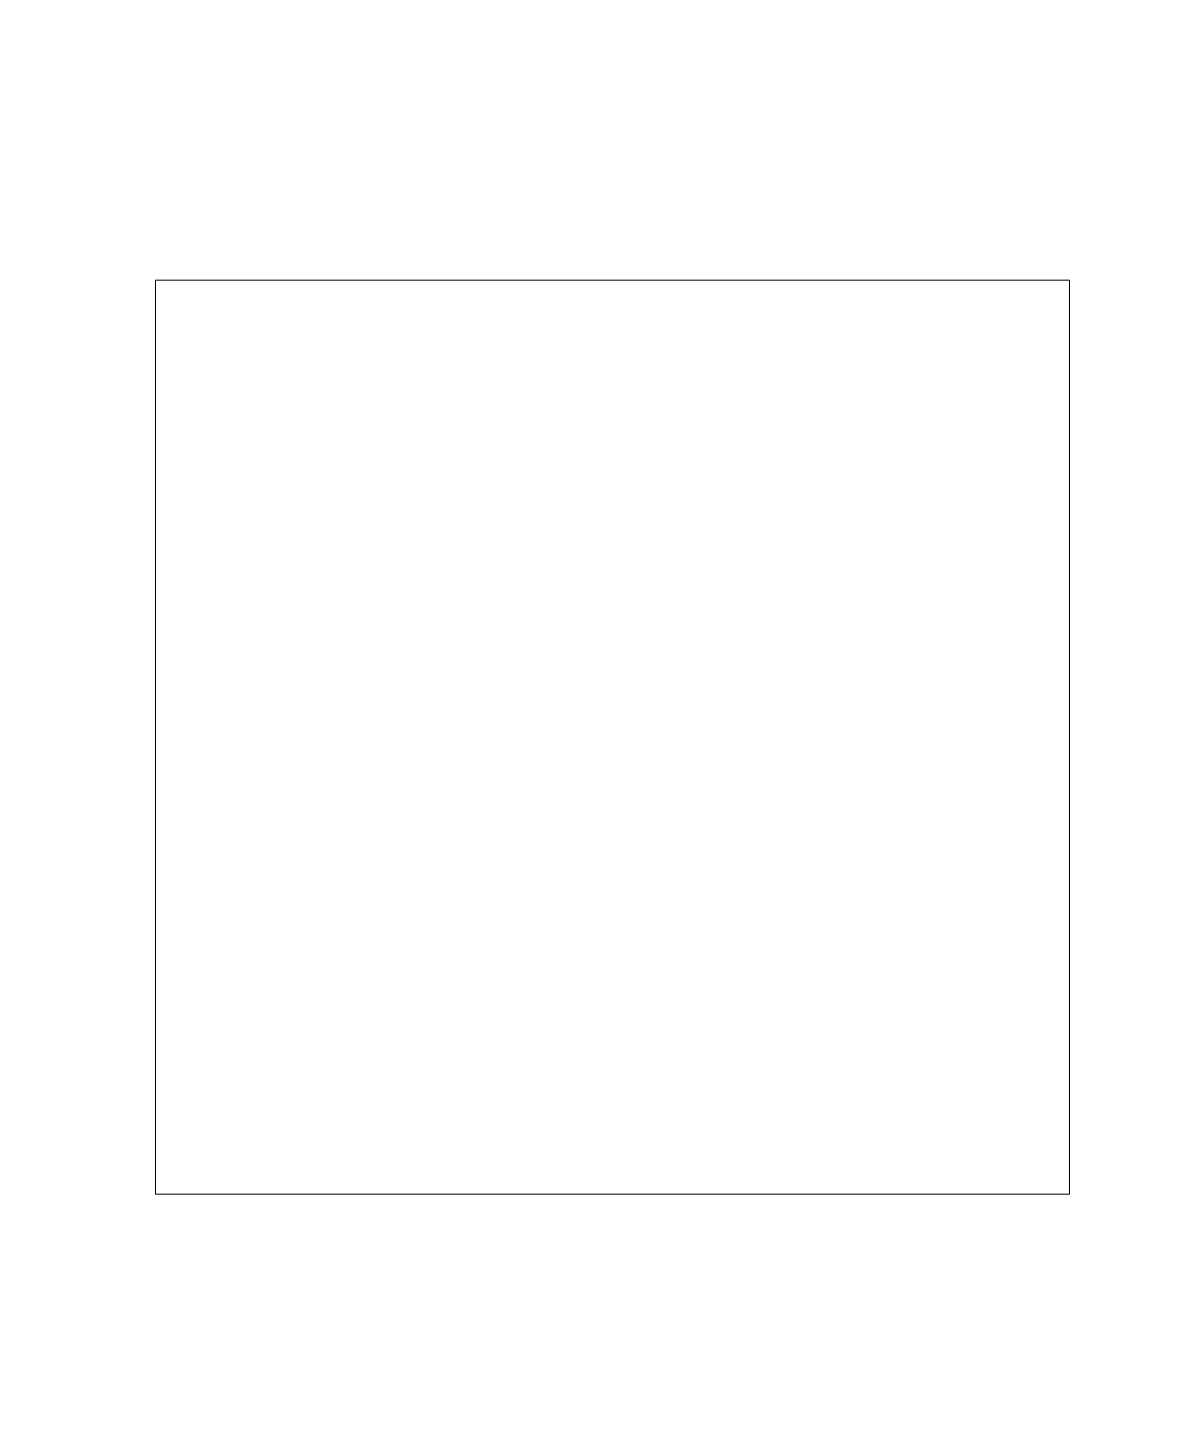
# Model space of a CAD drawing. Header units: centimetres. Extents: x -27.4 to 27.4, y -38.2 to 38.3.
# Drawn here: x 14.881 to 16.257, y 24.076 to 25.744 of the extents above; entities that cross this region are included whole.
import ezdxf

# ---------------------------------------------------------------- set-up
doc = ezdxf.new("R2010")
doc.units = ezdxf.units.CM
doc.header["$MEASUREMENT"] = 0
doc.layers.add('layer 1', color=7, linetype='Continuous')

msp = doc.modelspace()

# ---------------------------------------------------------------- linework, layer by layer
at = {"layer": 'layer 1', "color": 1, "lineweight": 9}
for points, knots in [([(21.29413, 32.81385), (21.29413, 32.81385), (17.84623, 32.81385), (17.84623, 32.81385), (17.84623, 32.81385), (17.84623, 32.81385), (17.84623, 32.81027), (17.84623, 32.81027), (17.84623, 32.81027), (17.84623, 32.81027), (15.16218, 32.81027), (15.16218, 32.81027), (15.16218, 32.81027), (15.16218, 32.81027), (15.16218, 33.41023), (15.16218, 33.41023), (15.16218, 33.41023), (15.16218, 33.41023), (15.83521, 33.41023), (15.83521, 33.41023), (15.83521, 33.41023), (15.83521, 33.41023), (15.83521, 37.72401), (15.83521, 37.72401), (15.83521, 37.72401), (15.83521, 37.72401), (9.09812, 37.72401), (9.09812, 37.72401), (9.09812, 37.72401), (9.09812, 37.72401), (9.09812, 37.12421), (9.09812, 37.12421), (9.09812, 37.12421), (9.09812, 37.12421), (9.71338, 37.12421), (9.71338, 37.12421), (9.71338, 37.12421), (9.71338, 37.12421), (9.71338, 37.12925), (9.71338, 37.12925), (9.71338, 37.12925), (9.71338, 37.12925), (11.16263, 37.12925), (11.16263, 37.12925), (11.16263, 37.12925), (11.16263, 37.12925), (11.16263, 36.52941), (11.16263, 36.52941), (11.16263, 36.52941), (11.16263, 36.52941), (9.71338, 36.52941), (9.71338, 36.52941), (9.71338, 36.52941), (9.71338, 36.52941), (9.71338, 19.19333), (9.71338, 19.19333), (9.71338, 19.19333), (9.71338, 19.19333), (11.16263, 19.19333), (11.16263, 19.19333), (11.16263, 19.19333), (11.16263, 19.19333), (11.16263, 18.59336), (11.16263, 18.59336), (11.16263, 18.59336), (11.16263, 18.59336), (9.71338, 18.59336), (9.71338, 18.59336), (9.71338, 18.59336), (9.71338, 18.59336), (9.71338, 18.59236), (9.71338, 18.59236), (9.71338, 18.59236), (9.71338, 18.59236), (9.09812, 18.59236), (9.09812, 18.59236), (9.09812, 18.59236), (9.09812, 18.59236), (9.09812, 17.9924), (9.09812, 17.9924), (9.09812, 17.9924), (9.09812, 17.9924), (15.83521, 17.9924), (15.83521, 17.9924), (15.83521, 17.9924), (15.83521, 17.9924), (15.83521, 22.33317), (15.83521, 22.33317), (15.83521, 22.33317), (15.83521, 22.33317), (15.17926, 22.33317), (15.17926, 22.33317), (15.17926, 22.33317), (15.17926, 22.33317), (15.17926, 22.93313), (15.17926, 22.93313), (15.17926, 22.93313), (15.17926, 22.93313), (16.83501, 22.93313), (16.83501, 22.93313), (16.83501, 22.93313), (16.83501, 22.93313), (16.83501, 22.93625), (16.83501, 22.93625), (16.83501, 22.93625), (16.83501, 22.93625), (21.29413, 22.93625), (21.29413, 22.93625), (21.29413, 22.93625), (21.29413, 22.93625), (21.29413, 32.81385), (21.29413, 32.81385)], [0, 0, 0, 0, 0.0344828, 0.0344828, 0.0344828, 0.0344828, 0.0689655, 0.0689655, 0.0689655, 0.0689655, 0.1034483, 0.1034483, 0.1034483, 0.1034483, 0.137931, 0.137931, 0.137931, 0.137931, 0.1724138, 0.1724138, 0.1724138, 0.1724138, 0.2068966, 0.2068966, 0.2068966, 0.2068966, 0.2413793, 0.2413793, 0.2413793, 0.2413793, 0.2758621, 0.2758621, 0.2758621, 0.2758621, 0.3103448, 0.3103448, 0.3103448, 0.3103448, 0.3448276, 0.3448276, 0.3448276, 0.3448276, 0.3793103, 0.3793103, 0.3793103, 0.3793103, 0.4137931, 0.4137931, 0.4137931, 0.4137931, 0.4482759, 0.4482759, 0.4482759, 0.4482759, 0.4827586, 0.4827586, 0.4827586, 0.4827586, 0.5172414, 0.5172414, 0.5172414, 0.5172414, 0.5517241, 0.5517241, 0.5517241, 0.5517241, 0.5862069, 0.5862069, 0.5862069, 0.5862069, 0.6206897, 0.6206897, 0.6206897, 0.6206897, 0.6551724, 0.6551724, 0.6551724, 0.6551724, 0.6896552, 0.6896552, 0.6896552, 0.6896552, 0.7241379, 0.7241379, 0.7241379, 0.7241379, 0.7586207, 0.7586207, 0.7586207, 0.7586207, 0.7931034, 0.7931034, 0.7931034, 0.7931034, 0.8275862, 0.8275862, 0.8275862, 0.8275862, 0.862069, 0.862069, 0.862069, 0.862069, 0.8965517, 0.8965517, 0.8965517, 0.8965517, 0.9310345, 0.9310345, 0.9310345, 0.9310345, 1, 1, 1, 1]), ([(16.1392, 25.43901), (16.1392, 25.43901), (16.1392, 24.33523), (16.1392, 24.33523), (16.1392, 24.33523), (16.1392, 24.33523), (15.03558, 24.33523), (15.03558, 24.33523), (15.03558, 24.33523), (15.03558, 24.33523), (15.03558, 25.43901), (15.03558, 25.43901), (15.03558, 25.43901), (15.03558, 25.43901), (16.1392, 25.43901), (16.1392, 25.43901)], [0, 0, 0, 0, 0.2, 0.2, 0.2, 0.2, 0.4, 0.4, 0.4, 0.4, 0.6, 0.6, 0.6, 0.6, 1, 1, 1, 1])]:
    msp.add_open_spline(points, degree=3, knots=knots, dxfattribs=at)
at = {"layer": 'layer 1', "color": 2, "lineweight": 9}
msp.add_open_spline([(17.91635, 31.75027), (17.91635, 31.75027), (17.91635, 23.96584), (17.91635, 23.96584), (17.91635, 23.96584), (17.91635, 23.96584), (11.77305, 23.96584), (11.77305, 23.96584), (11.77305, 23.96584), (11.77305, 23.96584), (11.77305, 31.75027), (11.77305, 31.75027), (11.77305, 31.75027), (11.77305, 31.75027), (17.91635, 31.75027), (17.91635, 31.75027)], degree=3, knots=[0, 0, 0, 0, 0.2, 0.2, 0.2, 0.2, 0.4, 0.4, 0.4, 0.4, 0.6, 0.6, 0.6, 0.6, 1, 1, 1, 1], dxfattribs=at)

doc.saveas('drawing.dxf')
